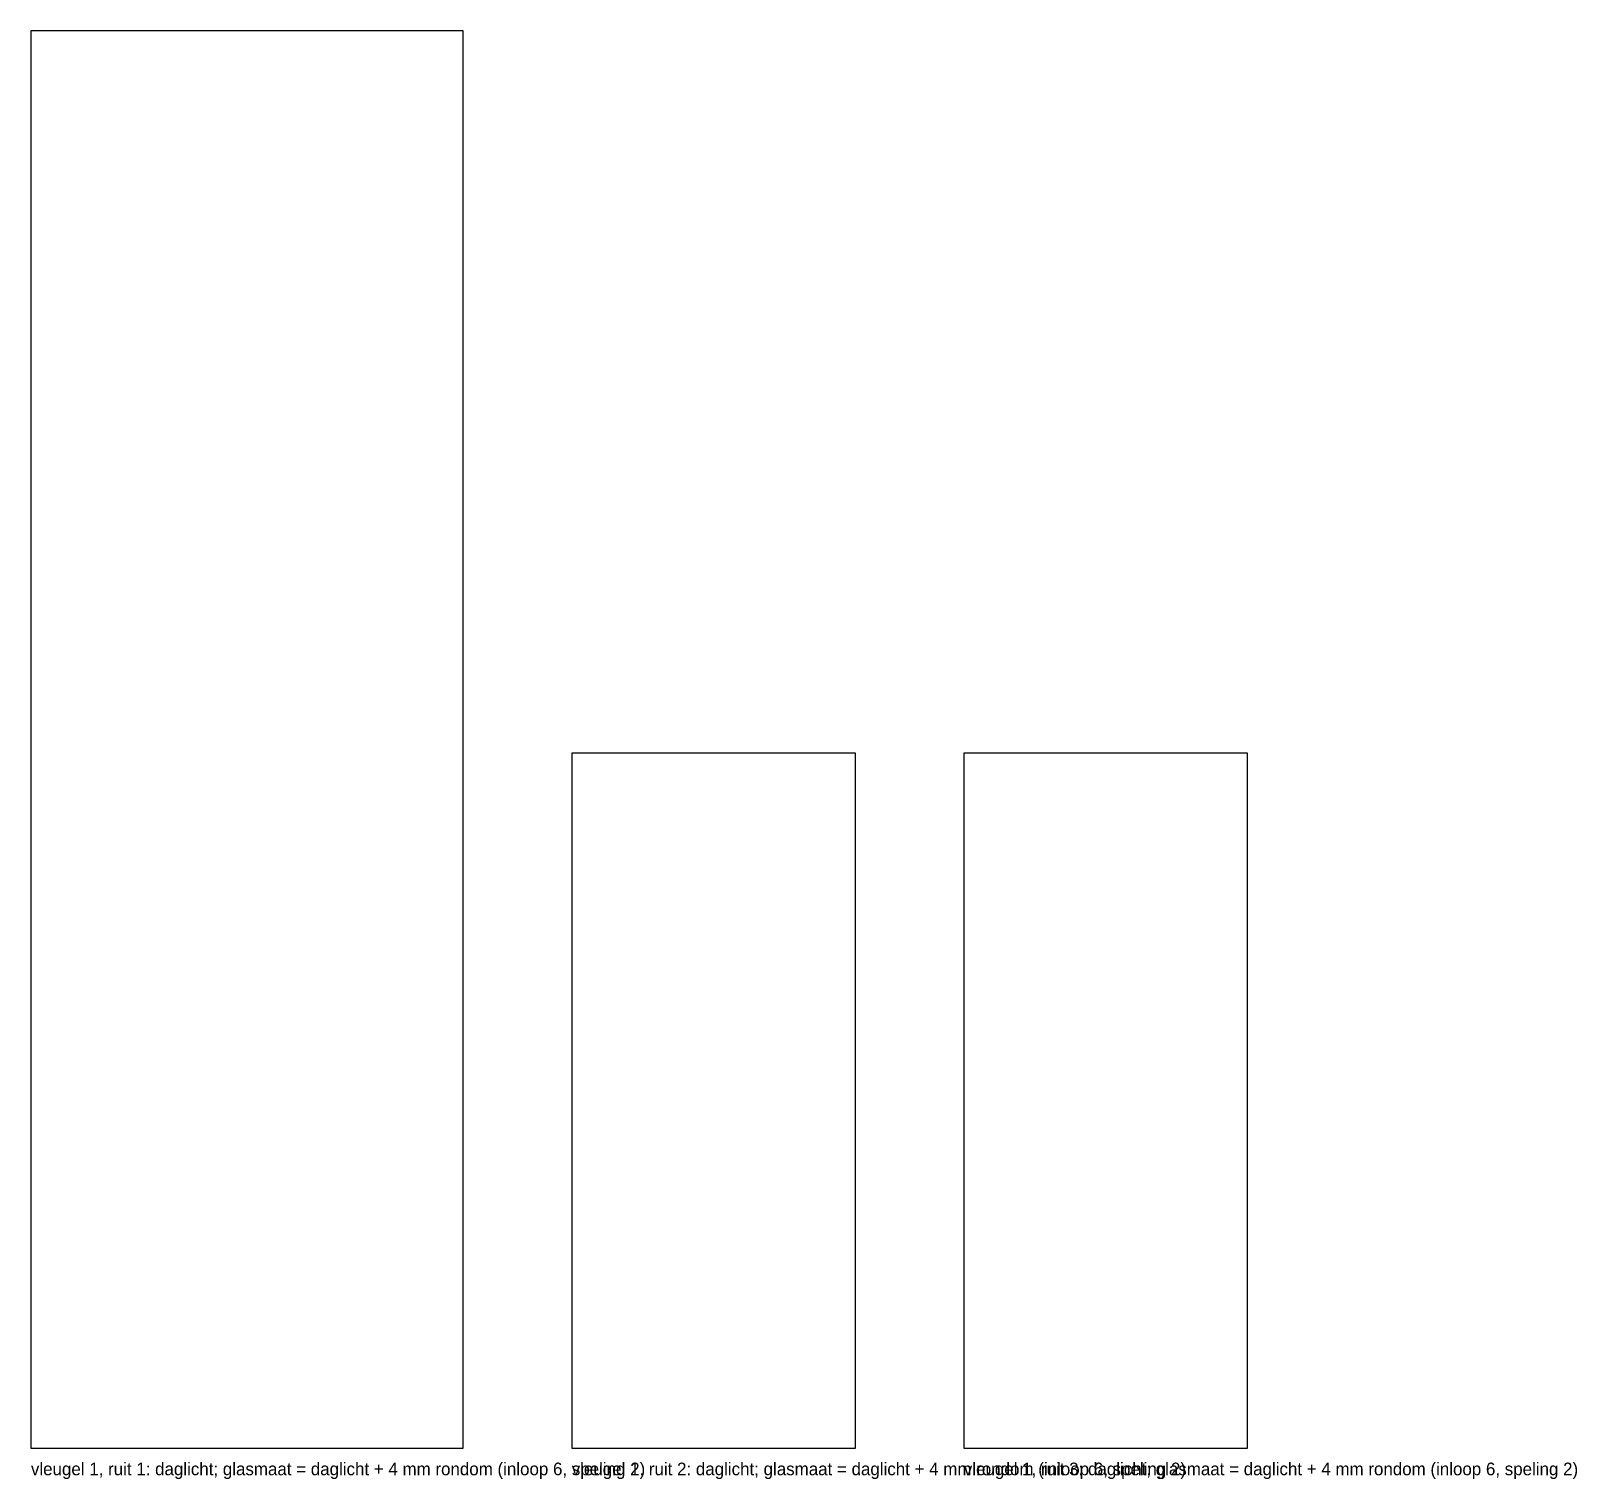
# Model space of a CAD drawing. Header units: millimetres. Extents: x 0 to 1710, y -34 to 1568.
import ezdxf

# ---------------------------------------------------------------- set-up
doc = ezdxf.new("R2010")
doc.units = ezdxf.units.MM

msp = doc.modelspace()

# ---------------------------------------------------------------- linework, layer by layer
at = {"layer": 'DAGLICHT'}
for p, q in [((478.2, 1567.7), (0, 1567.7)), ((0, 1567.7), (0, 0)), ((478.2, 0), (478.2, 1567.7)), ((912, 768.85), (598.2, 768.85)), ((598.2, 768.85), (598.2, 0)), ((912, 0), (912, 768.85)), ((1345.8, 768.85), (1032, 768.85)), ((1032, 768.85), (1032, 0)), ((1345.8, 0), (1345.8, 768.85)), ((0, 0), (478.2, 0)), ((598.2, 0), (912, 0)), ((1032, 0), (1345.8, 0))]:
    msp.add_line(p, q, dxfattribs=at)

# ---------------------------------------------------------------- texts
at = {"layer": 'TEKST'}
for s, p in [('vleugel 1, ruit 1: daglicht; glasmaat = daglicht + 4 mm rondom (inloop 6, speling 2)', (0, -30)), ('vleugel 1, ruit 2: daglicht; glasmaat = daglicht + 4 mm rondom (inloop 6, speling 2)', (598.2, -30)), ('vleugel 1, ruit 3: daglicht; glasmaat = daglicht + 4 mm rondom (inloop 6, speling 2)', (1032, -30))]:
    msp.add_text(s, height=14, dxfattribs=at).set_placement(p)

doc.saveas('drawing.dxf')
